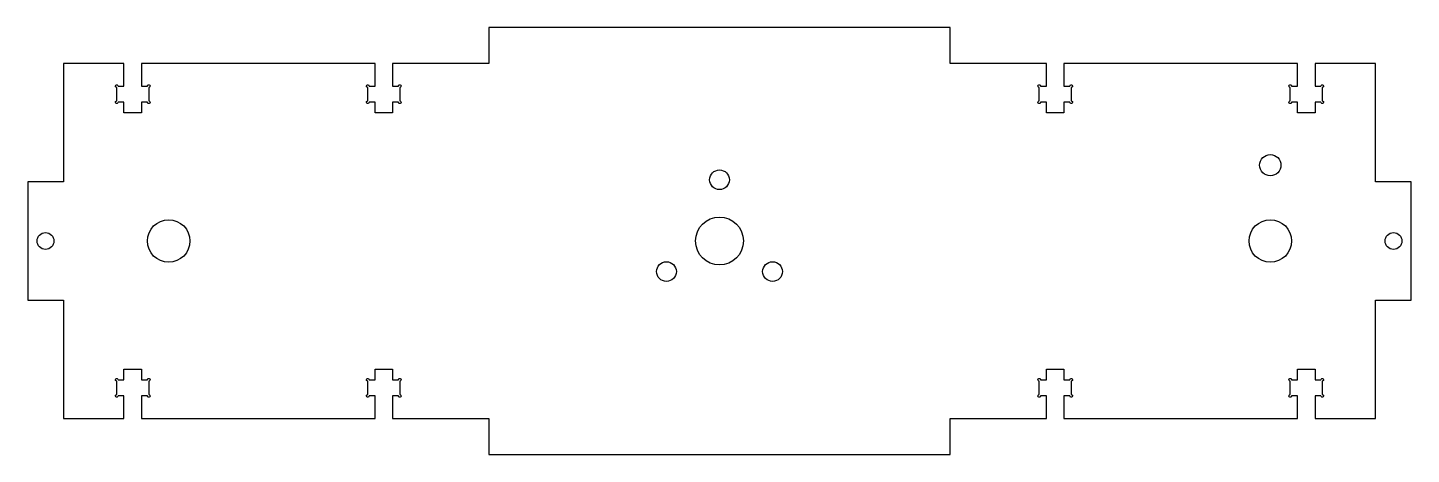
# Model space of a CAD drawing. Header units: millimetres. Extents: x -130 to 130, y -40 to 40.
import ezdxf

# ---------------------------------------------------------------- set-up
doc = ezdxf.new("R2010")
doc.units = ezdxf.units.MM

msp = doc.modelspace()

# ---------------------------------------------------------------- linework, layer by layer
msp.add_lwpolyline([(123.28, -33.38), (123.28, -11.13), (130, -11.13), (130, 11.13), (123.28, 11.13), (123.28, 33.38), (111.9, 33.38), (111.9, 29.1), (113, 29.1, -2.414214), (113.25, 28.85), (113.25, 26.35, -2.414214), (113, 26.1), (111.9, 26.1), (111.9, 24.1), (108.6, 24.1), (108.6, 26.1), (107.5, 26.1, -2.414214), (107.25, 26.35), (107.25, 28.85, -2.414214), (107.5, 29.1), (108.6, 29.1), (108.6, 33.38), (64.73, 33.38), (64.73, 29.1), (65.83, 29.1, -2.414214), (66.08, 28.85), (66.08, 26.35, -2.414214), (65.83, 26.1), (64.73, 26.1), (64.73, 24.1), (61.43, 24.1), (61.43, 26.1), (60.33, 26.1, -2.414214), (60.08, 26.35), (60.08, 28.85, -2.414214), (60.33, 29.1), (61.43, 29.1), (61.43, 33.38), (43.33, 33.38), (43.33, 40.1), (-43.33, 40.1), (-43.33, 33.38), (-61.43, 33.38), (-61.43, 29.1), (-60.33, 29.1, -2.414214), (-60.08, 28.85), (-60.08, 26.35, -2.414214), (-60.33, 26.1), (-61.43, 26.1), (-61.43, 24.1), (-64.73, 24.1), (-64.73, 26.1), (-65.83, 26.1, -2.414214), (-66.08, 26.35), (-66.08, 28.85, -2.414214), (-65.83, 29.1), (-64.73, 29.1), (-64.73, 33.38), (-108.6, 33.38), (-108.6, 29.1), (-107.5, 29.1, -2.414214), (-107.25, 28.85), (-107.25, 26.35, -2.414214), (-107.5, 26.1), (-108.6, 26.1), (-108.6, 24.1), (-111.9, 24.1), (-111.9, 26.1), (-113, 26.1, -2.414214), (-113.25, 26.35), (-113.25, 28.85, -2.414214), (-113, 29.1), (-111.9, 29.1), (-111.9, 33.38), (-123.28, 33.38), (-123.28, 11.13), (-130, 11.13), (-130, -11.13), (-123.28, -11.13), (-123.28, -33.38), (-111.9, -33.38), (-111.9, -29.1), (-113, -29.1, -2.414214), (-113.25, -28.85), (-113.25, -26.35, -2.414214), (-113, -26.1), (-111.9, -26.1), (-111.9, -24.1), (-108.6, -24.1), (-108.6, -26.1), (-107.5, -26.1, -2.414214), (-107.25, -26.35), (-107.25, -28.85, -2.414214), (-107.5, -29.1), (-108.6, -29.1), (-108.6, -33.38), (-64.73, -33.38), (-64.73, -29.1), (-65.83, -29.1, -2.414214), (-66.08, -28.85), (-66.08, -26.35, -2.414214), (-65.83, -26.1), (-64.73, -26.1), (-64.73, -24.1), (-61.43, -24.1), (-61.43, -26.1), (-60.33, -26.1, -2.414214), (-60.08, -26.35), (-60.08, -28.85, -2.414214), (-60.33, -29.1), (-61.43, -29.1), (-61.43, -33.38), (-43.33, -33.38), (-43.33, -40.1), (43.33, -40.1), (43.33, -33.38), (61.43, -33.38), (61.43, -29.1), (60.33, -29.1, -2.414214), (60.08, -28.85), (60.08, -26.35, -2.414214), (60.33, -26.1), (61.43, -26.1), (61.43, -24.1), (64.73, -24.1), (64.73, -26.1), (65.83, -26.1, -2.414214), (66.08, -26.35), (66.08, -28.85, -2.414214), (65.83, -29.1), (64.73, -29.1), (64.73, -33.38), (108.6, -33.38), (108.6, -29.1), (107.5, -29.1, -2.414214), (107.25, -28.85), (107.25, -26.35, -2.414214), (107.5, -26.1), (108.6, -26.1), (108.6, -24.1), (111.9, -24.1), (111.9, -26.1), (113, -26.1, -2.414214), (113.25, -26.35), (113.25, -28.85, -2.414214), (113, -29.1), (111.9, -29.1), (111.9, -33.38)], format="xyb", close=True)
for centre, radius in [((103.5, 14.25), 2), ((0, 11.51), 1.85), ((-103.5, 0), 4), ((0, 0), 4.5), ((103.5, 0), 4), ((-126.64, 0), 1.58), ((126.64, 0), 1.58), ((-9.96, -5.75), 1.85), ((9.96, -5.75), 1.85)]:
    msp.add_circle(centre, radius)

doc.saveas('drawing.dxf')
